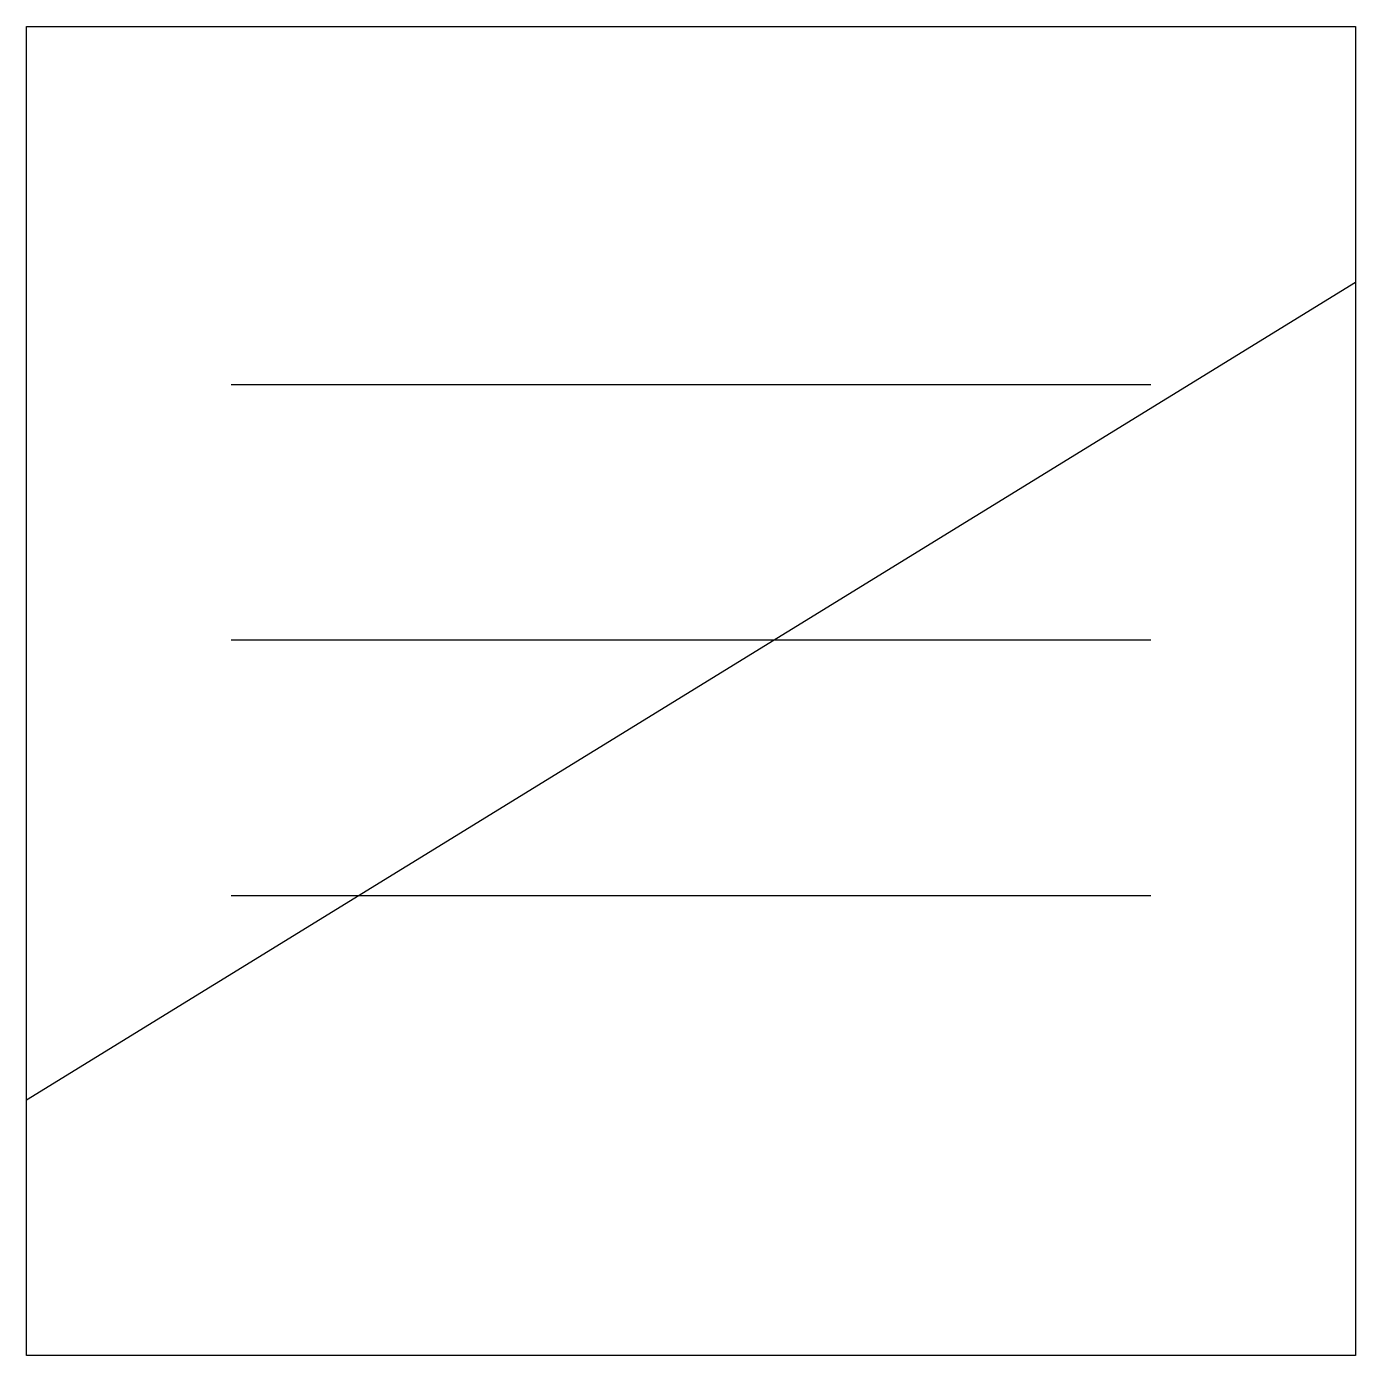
# Model space of a CAD drawing. Extents: x 73.67 to 80.55, y 140.1 to 146.98.
import ezdxf

# ---------------------------------------------------------------- set-up
doc = ezdxf.new("R2010")
doc.units = 0
doc.layers.add('Calque_1', color=7, linetype='CONTINUOUS')

msp = doc.modelspace()

# ---------------------------------------------------------------- linework, layer by layer
at = {"layer": 'Calque_1', "color": 7}
msp.add_lwpolyline([(73.670783, 146.981417), (80.549941, 146.981417), (80.549941, 140.102259), (73.670783, 140.102259)], close=True, dxfattribs=at)
for points in [[(73.670783, 141.425174), (80.549941, 145.658502)], [(74.729115, 145.129336), (79.491609, 145.129336)], [(74.729115, 143.806421), (79.491609, 143.806421)], [(74.729115, 142.483506), (79.491609, 142.483506)]]:
    msp.add_lwpolyline(points, dxfattribs=at)

doc.saveas('drawing.dxf')
